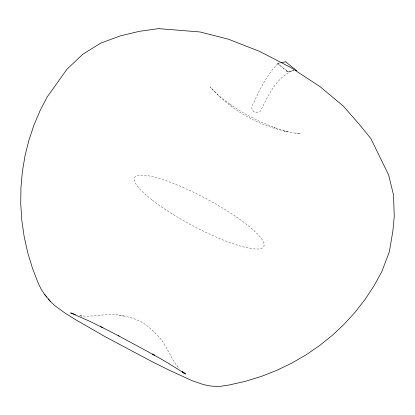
<?xml version="1.0" encoding="UTF-8"?>
<svg xmlns="http://www.w3.org/2000/svg" width="415" height="415" viewBox="0 0 415 415"><rect width="100%" height="100%" fill="white"/><g stroke="black" fill="none" stroke-linecap="round" stroke-linejoin="round"><path stroke-width="0.31" stroke-dasharray="2.08 1.56" d="M278.076 63.137L277.931 63.656M277.827 63.744C267.161 74.659 260.06 88.535 253.907 102.365C252.439 105.021 250.302 109.119 253.498 111.428C255.261 113.352 258.177 112.268 260.236 111.391C268.199 96.145 275.975 76.92 293.317 70.545L286.22 71.816L287.984 71.748L277.796 63.744L288.114 71.743L294.147 70.695M278.086 63.132L278.678 62.94M277.91 63.329L280.374 62.841M79.685 315.623C93.287 317.797 106.92 312.5 120.532 315.462C127.504 316.484 134.382 318.44 140.695 321.599C147.149 325.246 152.767 330.221 157.747 335.668C167.24 345.171 170.29 358.949 179.441 368.645M124.044 316.038L119.313 315.276M284.27 131.062L288 131.69L274.04 127.447L275.14 127.867L259.837 121.522L244.674 113.648L230.481 104.679L231.29 105.244L219.405 96.078L209.943 86.839C233.085 112.839 265.828 129.962 300.444 133.817L295.558 132.987M80.136 315.763L81.693 316.064L79.815 315.639M152.378 200.217A73.232 15.085 28.1 0 0 261.626 248.326A73.232 15.085 28.1 0 0 183.529 187.668A73.232 15.085 28.1 0 0 152.378 200.217"/><path stroke-width="0.62" d="M280.991 62.722L285.93 61.747M295.392 70.467L296.642 70.244M75.447 314.58L70.581 312.879L88.696 320.795L102.842 327.746M100.337 326.465L119.084 336.083M118.073 335.564L154.556 355.282L152.476 354.13L166.866 362.352L185.635 374.05L183.114 372.151M285.935 62.105L296.253 70.285M182.398 371.726L184.136 373.189L182.413 371.555M50.407 301.446L54.438 305.336L65.098 313.133L75.141 319.41L105.12 336.684L152.077 361.657L169.247 370.196L192.114 380.674L203.5 384.591L209.098 385.805L214.783 386.375L220.479 386.303L228.795 385.068L245.172 381.375L261.196 376.462L276.764 370.362L291.776 363.13L306.135 354.809L319.747 345.456L332.534 335.154L344.419 323.959L355.328 311.961L365.205 299.241L373.993 285.883L381.655 271.981L389.306 251.998L392.865 231.051L394.25 216.391L393.555 195.154L388.616 174.928L370.818 138.506L359.364 124.427L343.215 105.996L319.809 86.47L290.998 67.635L259.422 51.325L228.12 39.098L199.999 31.965L158.561 28.625L139.404 31.312L120.537 35.84L100.845 43.072L82.767 54.287L67.038 69.16L47.139 97.017L39.954 110.919L33.833 125.429L28.832 140.462L24.993 155.936L22.348 171.763L20.926 187.845L20.75 204.081L21.829 220.375L24.163 236.623L27.743 252.719L32.562 268.562L38.59 284.042L41.246 289.333L44.478 294.302L50.407 301.446L48.249 298.888M44.478 294.302L46.859 297.13"/></g></svg>
